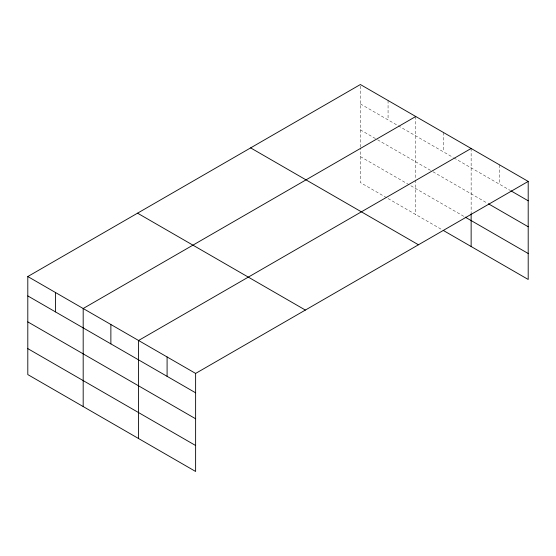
<?xml version="1.0" encoding="UTF-8"?>
<svg xmlns="http://www.w3.org/2000/svg" width="556" height="556" viewBox="0 0 556 556"><rect width="100%" height="100%" fill="white"/><g stroke="black" fill="none" stroke-linecap="round" stroke-linejoin="round"><path stroke-width="0.42" stroke-dasharray="2.78 2.08" d="M360.378 147.125L360.378 84.526M360.378 103.909L453.182 157.487M453.925 157.918L510.179 190.395M360.378 129.868L376.843 139.375M377.593 139.806L432.227 171.345M432.971 171.776L487.661 203.35M360.378 156.611L464.406 216.673M386.573 197.693L360.378 182.57L360.378 147.986M388.067 198.555L443.452 230.531M499.67 164.944L499.67 184.328M471.14 148.473L471.14 212.795M443.452 132.488L443.452 151.871M415.756 116.503L415.756 179.095M415.756 179.956L415.756 214.546M388.067 100.511L388.067 119.894"/><path stroke-width="0.83" d="M528.2 181.416L360.378 84.526L27.8 276.54L27.8 374.584L195.622 471.474L195.622 373.43L528.2 181.416L528.2 279.459L443.452 230.531M415.756 116.503L83.185 308.51L83.185 406.554M471.14 148.473L138.562 340.487L138.562 438.531M510.929 190.833L528.2 200.799M488.411 203.788L528.2 226.758M465.157 217.104L528.2 253.501M250.624 147.889L418.453 244.779M137.547 213.177L305.376 310.067M27.8 276.54L195.622 373.43M27.8 295.917L195.622 392.814M27.8 321.882L195.622 418.772M27.8 348.626L195.622 445.516M471.14 213.657L471.14 246.516M167.092 356.959L167.092 376.342M110.873 324.502L110.873 343.879M55.489 292.525L55.489 311.909"/></g></svg>
